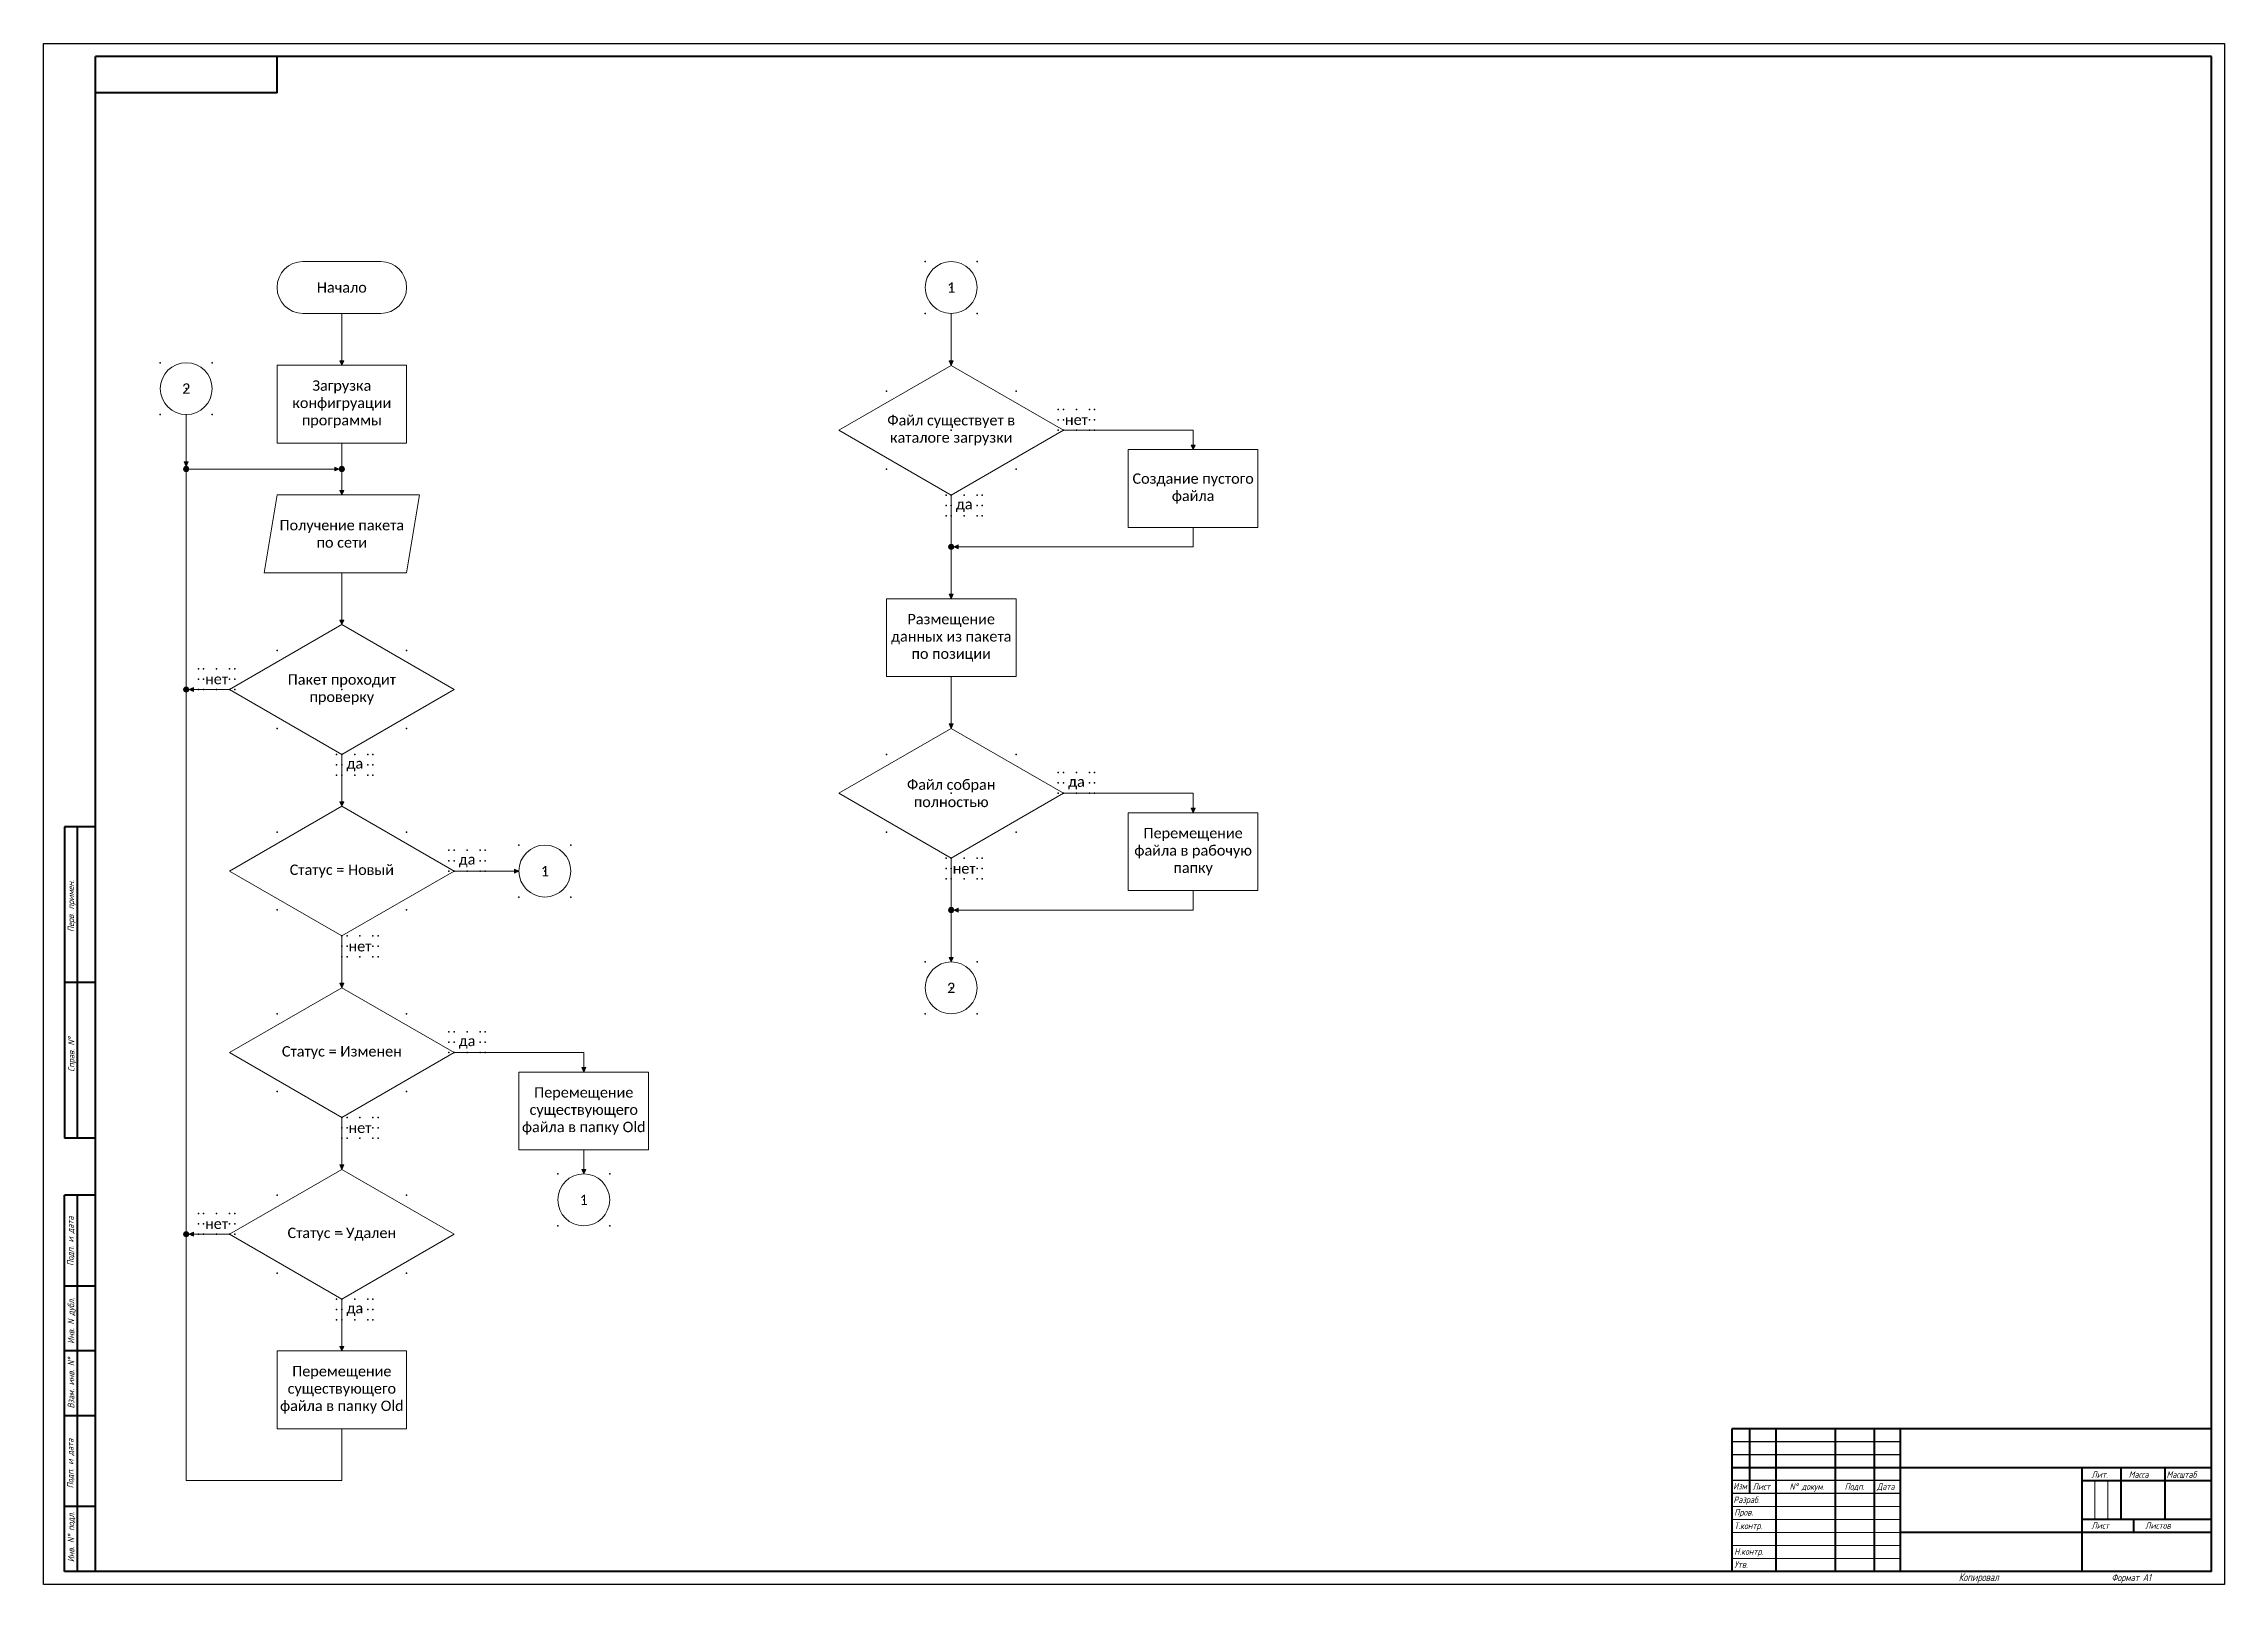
# Model space of a CAD drawing. Extents: x -285 to 556, y -1314 to -720.
import ezdxf

# ---------------------------------------------------------------- set-up
doc = ezdxf.new("R2010")
doc.units = 0
doc.header["$MEASUREMENT"] = 0
doc.layers.get('0').update_dxf_attribs({"linetype": 'CONTINUOUS'})
doc.layers.add('KONTUR', color=7, linetype='CONTINUOUS')
doc.layers.add('Невидимка', color=131, linetype='CONTINUOUS', plot=False)
for name, color, linetype, lineweight in [('Основная', 7, 'CONTINUOUS', 40), ('Схема', 50, 'CONTINUOUS', 20), ('текст', 7, 'CONTINUOUS', 30), ('тонкая', 7, 'CONTINUOUS', 20)]:
    doc.layers.add(name, color=color, linetype=linetype, lineweight=lineweight)
doc.styles.add('стиль1', font='romans.shx', dxfattribs={"width": 0.75, "oblique": 15, "height": 3.5})

msp = doc.modelspace()

# ---------------------------------------------------------------- hatches: boundary and pattern name
at = {"layer": 'Схема'}
h = msp.add_hatch(color=256, dxfattribs=at)
h.dxf.hatch_style = 1
h.paths.add_polyline_path([(-169.51, -842.43), (-170.26, -842.43), (-170.26, -844.18)])
h.paths.add_polyline_path([(-170.26, -842.43), (-171.01, -842.43), (-170.26, -844.18)])
h = msp.add_hatch(color=256, dxfattribs=at)
h.dxf.hatch_style = 1
h.paths.add_polyline_path([(65.49, -842.46), (64.74, -842.46), (64.74, -844.21)])
h.paths.add_polyline_path([(64.74, -842.46), (63.99, -842.46), (64.74, -844.21)])
h = msp.add_hatch(color=256, dxfattribs=at)
h.dxf.hatch_style = 1
h.paths.add_polyline_path([(-229.51, -881.43), (-230.26, -881.43), (-230.26, -883.18)])
h.paths.add_polyline_path([(-230.26, -881.43), (-231.01, -881.43), (-230.26, -883.18)])
h = msp.add_hatch(color=256, dxfattribs=at)
h.dxf.hatch_style = 1
h.paths.add_polyline_path([(158.79, -874.96), (158.04, -874.96), (158.04, -876.71)])
h.paths.add_polyline_path([(158.04, -874.96), (157.29, -874.96), (158.04, -876.71)])
h = msp.add_hatch(color=256, dxfattribs=at)
h.dxf.hatch_style = 1
h.paths.add_polyline_path([(-230.26, -883.18), (-230.26, -885.18, 0.414214), (-229.26, -884.18, 0.414214)])
h.paths.add_polyline_path([(-230.26, -883.18, 0.414214), (-231.26, -884.18, 0.414214), (-230.26, -885.18)])
h = msp.add_hatch(color=256, dxfattribs=at)
h.dxf.hatch_style = 1
h.paths.add_polyline_path([(-173.01, -883.43), (-173.01, -884.18), (-171.26, -884.18)])
h.paths.add_polyline_path([(-173.01, -884.18), (-173.01, -884.93), (-171.26, -884.18)])
h = msp.add_hatch(color=256, dxfattribs=at)
h.dxf.hatch_style = 1
h.paths.add_polyline_path([(-170.26, -883.18), (-170.26, -885.18, 0.414214), (-169.26, -884.18, 0.414214)])
h.paths.add_polyline_path([(-170.26, -883.18, 0.414214), (-171.26, -884.18, 0.414214), (-170.26, -885.18)])
h = msp.add_hatch(color=256, dxfattribs=at)
h.dxf.hatch_style = 1
h.paths.add_polyline_path([(-169.51, -892.43), (-170.26, -892.43), (-170.26, -894.18)])
h.paths.add_polyline_path([(-170.26, -892.43), (-171.01, -892.43), (-170.26, -894.18)])
h = msp.add_hatch(color=256, dxfattribs=at)
h.dxf.hatch_style = 1
h.paths.add_polyline_path([(64.74, -913.21), (64.74, -915.21, 0.414214), (65.74, -914.21, 0.414214)])
h.paths.add_polyline_path([(64.74, -913.21, 0.414214), (63.74, -914.21, 0.414214), (64.74, -915.21)])
h = msp.add_hatch(color=256, dxfattribs=at)
h.dxf.hatch_style = 1
h.paths.add_polyline_path([(67.49, -914.96), (67.49, -914.21), (65.74, -914.21)])
h.paths.add_polyline_path([(67.49, -914.21), (67.49, -913.46), (65.74, -914.21)])
h = msp.add_hatch(color=256, dxfattribs=at)
h.dxf.hatch_style = 1
h.paths.add_polyline_path([(65.49, -932.46), (64.74, -932.46), (64.74, -934.21)])
h.paths.add_polyline_path([(64.74, -932.46), (63.99, -932.46), (64.74, -934.21)])
h = msp.add_hatch(color=256, dxfattribs=at)
h.dxf.hatch_style = 1
h.paths.add_polyline_path([(-169.51, -942.43), (-170.26, -942.43), (-170.26, -944.18)])
h.paths.add_polyline_path([(-170.26, -942.43), (-171.01, -942.43), (-170.26, -944.18)])
h = msp.add_hatch(color=256, dxfattribs=at)
h.dxf.hatch_style = 1
h.paths.add_polyline_path([(-230.26, -968.18), (-230.26, -970.18, 0.414214), (-229.26, -969.18, 0.414214)])
h.paths.add_polyline_path([(-230.26, -968.18, 0.414214), (-231.26, -969.18, 0.414214), (-230.26, -970.18)])
h = msp.add_hatch(color=256, dxfattribs=at)
h.dxf.hatch_style = 1
h.paths.add_polyline_path([(-227.51, -969.93), (-227.51, -969.18), (-229.26, -969.18)])
h.paths.add_polyline_path([(-227.51, -969.18), (-227.51, -968.43), (-229.26, -969.18)])
h = msp.add_hatch(color=256, dxfattribs=at)
h.dxf.hatch_style = 1
h.paths.add_polyline_path([(65.49, -982.46), (64.74, -982.46), (64.74, -984.21)])
h.paths.add_polyline_path([(64.74, -982.46), (63.99, -982.46), (64.74, -984.21)])
h = msp.add_hatch(color=256, dxfattribs=at)
h.dxf.hatch_style = 1
h.paths.add_polyline_path([(-169.51, -1012.43), (-170.26, -1012.43), (-170.26, -1014.18)])
h.paths.add_polyline_path([(-170.26, -1012.43), (-171.01, -1012.43), (-170.26, -1014.18)])
h = msp.add_hatch(color=256, dxfattribs=at)
h.dxf.hatch_style = 1
h.paths.add_polyline_path([(158.79, -1014.96), (158.04, -1014.96), (158.04, -1016.71)])
h.paths.add_polyline_path([(158.04, -1014.96), (157.29, -1014.96), (158.04, -1016.71)])
h = msp.add_hatch(color=256, dxfattribs=at)
h.dxf.hatch_style = 1
h.paths.add_polyline_path([(-103.71, -1038.43), (-103.71, -1039.18), (-101.96, -1039.18)])
h.paths.add_polyline_path([(-103.71, -1039.18), (-103.71, -1039.93), (-101.96, -1039.18)])
h = msp.add_hatch(color=256, dxfattribs=at)
h.dxf.hatch_style = 1
h.paths.add_polyline_path([(64.74, -1053.21), (64.74, -1055.21, 0.414214), (65.74, -1054.21, 0.414214)])
h.paths.add_polyline_path([(64.74, -1053.21, 0.414214), (63.74, -1054.21, 0.414214), (64.74, -1055.21)])
h = msp.add_hatch(color=256, dxfattribs=at)
h.dxf.hatch_style = 1
h.paths.add_polyline_path([(67.49, -1054.96), (67.49, -1054.21), (65.74, -1054.21)])
h.paths.add_polyline_path([(67.49, -1054.21), (67.49, -1053.46), (65.74, -1054.21)])
h = msp.add_hatch(color=256, dxfattribs=at)
h.dxf.hatch_style = 1
h.paths.add_polyline_path([(65.49, -1072.46), (64.74, -1072.46), (64.74, -1074.21)])
h.paths.add_polyline_path([(64.74, -1072.46), (63.99, -1072.46), (64.74, -1074.21)])
h = msp.add_hatch(color=256, dxfattribs=at)
h.dxf.hatch_style = 1
h.paths.add_polyline_path([(-169.51, -1082.43), (-170.26, -1082.43), (-170.26, -1084.18)])
h.paths.add_polyline_path([(-170.26, -1082.43), (-171.01, -1082.43), (-170.26, -1084.18)])
h = msp.add_hatch(color=256, dxfattribs=at)
h.dxf.hatch_style = 1
h.paths.add_polyline_path([(-76.21, -1114.93), (-76.96, -1114.93), (-76.96, -1116.68)])
h.paths.add_polyline_path([(-76.96, -1114.93), (-77.71, -1114.93), (-76.96, -1116.68)])
h = msp.add_hatch(color=256, dxfattribs=at)
h.dxf.hatch_style = 1
h.paths.add_polyline_path([(-169.51, -1152.43), (-170.26, -1152.43), (-170.26, -1154.18)])
h.paths.add_polyline_path([(-170.26, -1152.43), (-171.01, -1152.43), (-170.26, -1154.18)])
h = msp.add_hatch(color=256, dxfattribs=at)
h.dxf.hatch_style = 1
h.paths.add_polyline_path([(-76.21, -1154.18), (-76.96, -1154.18), (-76.96, -1155.93)])
h.paths.add_polyline_path([(-76.96, -1154.18), (-77.71, -1154.18), (-76.96, -1155.93)])
h = msp.add_hatch(color=256, dxfattribs=at)
h.dxf.hatch_style = 1
h.paths.add_polyline_path([(-230.26, -1178.18), (-230.26, -1180.18, 0.414214), (-229.26, -1179.18, 0.414214)])
h.paths.add_polyline_path([(-230.26, -1178.18, 0.414214), (-231.26, -1179.18, 0.414214), (-230.26, -1180.18)])
h = msp.add_hatch(color=256, dxfattribs=at)
h.dxf.hatch_style = 1
h.paths.add_polyline_path([(-227.51, -1179.93), (-227.51, -1179.18), (-229.26, -1179.18)])
h.paths.add_polyline_path([(-227.51, -1179.18), (-227.51, -1178.43), (-229.26, -1179.18)])
h = msp.add_hatch(color=256, dxfattribs=at)
h.dxf.hatch_style = 1
h.paths.add_polyline_path([(-169.51, -1222.43), (-170.26, -1222.43), (-170.26, -1224.18)])
h.paths.add_polyline_path([(-170.26, -1222.43), (-171.01, -1222.43), (-170.26, -1224.18)])

# ---------------------------------------------------------------- linework, layer by layer
for p, q in [((430.74, -1259.18), (365.74, -1259.18)), ((430.74, -1264.18), (365.74, -1264.18)), ((430.74, -1274.18), (365.74, -1274.18)), ((430.74, -1279.18), (365.74, -1279.18)), ((500.74, -1309.18), (500.74, -1309.18))]:
    msp.add_line(p, q)
at = {"layer": 'KONTUR'}
for p, q in [((-285.26, -1314.18), (-285.26, -720.18)), ((-285.26, -720.18), (555.74, -720.18)), ((555.74, -720.18), (555.74, -1314.18)), ((555.74, -1314.18), (-285.26, -1314.18))]:
    msp.add_line(p, q, dxfattribs=at)
at = {"layer": 'Невидимка'}
for p in [(54.74, -804.21), (74.74, -804.21), (64.74, -814.21), (64.74, -814.21), (54.74, -824.21), (74.74, -824.21), (-240.26, -843.18), (-220.26, -843.18), (-230.26, -853.18), (-230.26, -853.18), (39.74, -854.21), (89.74, -854.21), (-240.26, -863.18), (-220.26, -863.18), (106.04, -861.21), (106.04, -865.21), (108.04, -861.21), (108.04, -865.21), (113.04, -861.21), (118.04, -861.21), (118.04, -865.21), (120.04, -861.21), (120.04, -865.21), (64.74, -869.21), (106.04, -869.21), (108.04, -869.21), (113.04, -869.21), (118.04, -869.21), (120.04, -869.21), (39.74, -884.21), (89.74, -884.21), (62.74, -894.21), (62.74, -898.21), (64.74, -894.21), (64.74, -898.21), (69.74, -894.21), (74.74, -894.21), (74.74, -898.21), (76.74, -894.21), (76.74, -898.21), (62.74, -902.21), (64.74, -902.21), (69.74, -902.21), (74.74, -902.21), (76.74, -902.21), (-195.26, -954.18), (-145.26, -954.18), (-225.57, -961.18), (-225.57, -965.18), (-223.57, -961.18), (-223.57, -965.18), (-218.57, -961.18), (-213.57, -961.18), (-213.57, -965.18), (-211.57, -961.18), (-211.57, -965.18), (-225.57, -969.18), (-223.57, -969.18), (-218.57, -969.18), (-213.57, -969.18), (-211.57, -969.18), (-170.26, -969.18), (-195.26, -984.18), (-145.26, -984.18), (-172.26, -994.18), (-172.26, -998.18), (-170.26, -994.18), (-170.26, -998.18), (-165.26, -994.18), (-160.26, -994.18), (-160.26, -998.18), (-158.26, -994.18), (-158.26, -998.18), (39.74, -994.21), (89.74, -994.21), (-172.26, -1002.18), (-170.26, -1002.18), (-165.26, -1002.18), (-160.26, -1002.18), (-158.26, -1002.18), (106.04, -1001.21), (106.04, -1005.21), (108.04, -1001.21), (108.04, -1005.21), (113.04, -1001.21), (118.04, -1001.21), (118.04, -1005.21), (120.04, -1001.21), (120.04, -1005.21), (64.74, -1009.21), (106.04, -1009.21), (108.04, -1009.21), (113.04, -1009.21), (118.04, -1009.21), (120.04, -1009.21), (-195.26, -1024.18), (-145.26, -1024.18), (39.74, -1024.21), (89.74, -1024.21), (-128.96, -1031.18), (-126.96, -1031.18), (-121.96, -1031.18), (-116.96, -1031.18), (-114.96, -1031.18), (-101.96, -1029.18), (-81.96, -1029.18), (62.74, -1034.21), (64.74, -1034.21), (69.74, -1034.21), (74.74, -1034.21), (76.74, -1034.21), (-170.26, -1039.18), (-128.96, -1035.18), (-128.96, -1039.18), (-126.96, -1035.18), (-126.96, -1039.18), (-121.96, -1039.18), (-116.96, -1035.18), (-116.96, -1039.18), (-114.96, -1035.18), (-114.96, -1039.18), (-91.96, -1039.18), (-91.96, -1039.18), (62.74, -1038.21), (62.74, -1042.21), (64.74, -1038.21), (64.74, -1042.21), (69.74, -1042.21), (74.74, -1038.21), (74.74, -1042.21), (76.74, -1038.21), (76.74, -1042.21), (-101.96, -1049.18), (-81.96, -1049.18), (-195.26, -1054.18), (-145.26, -1054.18), (-170.26, -1064.18), (-168.26, -1064.18), (-163.26, -1064.18), (-158.26, -1064.18), (-156.26, -1064.18), (-170.26, -1068.18), (-170.26, -1072.18), (-168.26, -1068.18), (-168.26, -1072.18), (-163.26, -1072.18), (-158.26, -1068.18), (-158.26, -1072.18), (-156.26, -1068.18), (-156.26, -1072.18), (54.74, -1074.21), (74.74, -1074.21), (64.74, -1084.21), (64.74, -1084.21), (-195.26, -1094.18), (-145.26, -1094.18), (-128.96, -1101.18), (-126.96, -1101.18), (-121.96, -1101.18), (-116.96, -1101.18), (-114.96, -1101.18), (54.74, -1094.21), (74.74, -1094.21), (-170.26, -1109.18), (-128.96, -1105.18), (-128.96, -1109.18), (-126.96, -1105.18), (-126.96, -1109.18), (-121.96, -1109.18), (-116.96, -1105.18), (-116.96, -1109.18), (-114.96, -1105.18), (-114.96, -1109.18), (-195.26, -1124.18), (-145.26, -1124.18), (-170.26, -1134.18), (-168.26, -1134.18), (-163.26, -1134.18), (-158.26, -1134.18), (-156.26, -1134.18), (-170.26, -1138.18), (-170.26, -1142.18), (-168.26, -1138.18), (-168.26, -1142.18), (-163.26, -1142.18), (-158.26, -1138.18), (-158.26, -1142.18), (-156.26, -1138.18), (-156.26, -1142.18), (-86.96, -1155.93), (-66.96, -1155.93), (-195.26, -1164.18), (-145.26, -1164.18), (-76.96, -1165.93), (-76.96, -1165.93), (-225.57, -1171.18), (-225.57, -1175.18), (-223.57, -1171.18), (-223.57, -1175.18), (-218.57, -1171.18), (-213.57, -1171.18), (-213.57, -1175.18), (-211.57, -1171.18), (-211.57, -1175.18), (-86.96, -1175.93), (-66.96, -1175.93), (-225.57, -1179.18), (-223.57, -1179.18), (-218.57, -1179.18), (-213.57, -1179.18), (-211.57, -1179.18), (-170.26, -1179.18), (-195.26, -1194.18), (-145.26, -1194.18), (-172.26, -1204.18), (-172.26, -1208.18), (-170.26, -1204.18), (-170.26, -1208.18), (-165.26, -1204.18), (-160.26, -1204.18), (-160.26, -1208.18), (-158.26, -1204.18), (-158.26, -1208.18), (-172.26, -1212.18), (-170.26, -1212.18), (-165.26, -1212.18), (-160.26, -1212.18), (-158.26, -1212.18)]:
    msp.add_point(p, dxfattribs=at)
at = {"layer": 'Основная'}
for p, q in [((-265.26, -1269.18), (-265.26, -725.18)), ((550.74, -725.18), (-265.26, -725.18)), ((-195.26, -739.18), (-195.26, -725.18)), ((550.74, -1309.18), (550.74, -725.18)), ((-195.26, -739.18), (-265.26, -739.18)), ((-277.26, -1022.18), (-277.26, -1142.18)), ((-265.26, -1022.18), (-277.26, -1022.18)), ((-272.26, -1142.18), (-272.26, -1022.18)), ((-265.26, -1082.18), (-277.26, -1082.18)), ((-265.26, -1142.18), (-277.26, -1142.18)), ((-277.26, -1309.18), (-277.26, -1164.18)), ((-265.26, -1164.18), (-277.26, -1164.18)), ((-272.26, -1309.18), (-272.26, -1164.18)), ((-265.26, -1199.18), (-277.26, -1199.18)), ((-265.26, -1224.18), (-277.26, -1224.18)), ((-265.26, -1249.18), (-277.26, -1249.18)), ((365.74, -1254.18), (365.74, -1309.18)), ((550.74, -1254.18), (365.74, -1254.18)), ((372.74, -1279.18), (372.74, -1254.18)), ((382.74, -1254.18), (382.74, -1309.18)), ((405.74, -1309.18), (405.74, -1254.18)), ((420.74, -1254.18), (420.74, -1309.18)), ((430.74, -1254.18), (430.74, -1309.18)), ((-265.26, -1309.18), (-265.26, -1269.18)), ((365.74, -1269.18), (550.74, -1269.18)), ((500.74, -1269.18), (500.74, -1309.18)), ((515.74, -1269.18), (515.74, -1289.18)), ((532.74, -1269.18), (532.74, -1289.18)), ((500.74, -1274.18), (550.74, -1274.18)), ((-265.26, -1284.18), (-277.26, -1284.18)), ((550.74, -1294.18), (430.74, -1294.18)), ((550.74, -1289.18), (500.74, -1289.18)), ((520.74, -1289.18), (520.74, -1294.18)), ((550.74, -1309.18), (-277.26, -1309.18))]:
    msp.add_line(p, q, dxfattribs=at)
at = {"layer": 'Схема'}
for p, q in [((-185.26, -804.18), (-155.26, -804.18)), ((-185.26, -824.18), (-155.26, -824.18)), ((-170.26, -824.18), (-170.26, -844.18)), ((64.74, -824.21), (64.74, -844.21)), ((-195.26, -844.18), (-145.26, -844.18)), ((-195.26, -874.18), (-195.26, -844.18)), ((-171.01, -842.43), (-170.26, -844.18)), ((-171.01, -842.43), (-169.51, -842.43)), ((-169.51, -842.43), (-170.26, -844.18)), ((-145.26, -844.18), (-145.26, -874.18)), ((64.74, -844.21), (21.43, -869.21)), ((63.99, -842.46), (64.74, -844.21)), ((63.99, -842.46), (65.49, -842.46)), ((65.49, -842.46), (64.74, -844.21)), ((64.74, -844.21), (108.04, -869.21)), ((-230.26, -863.18), (-230.26, -883.18)), ((-145.26, -874.18), (-195.26, -874.18)), ((-170.26, -874.18), (-170.26, -894.18)), ((64.74, -894.21), (21.43, -869.21)), ((64.74, -894.21), (108.04, -869.21)), ((108.04, -869.21), (158.04, -869.21)), ((158.04, -869.21), (158.04, -876.71)), ((-231.01, -881.43), (-230.26, -883.18)), ((-231.01, -881.43), (-229.51, -881.43)), ((-229.51, -881.43), (-230.26, -883.18)), ((133.04, -876.71), (183.04, -876.71)), ((133.04, -906.71), (133.04, -876.71)), ((157.29, -874.96), (158.04, -876.71)), ((157.29, -874.96), (158.79, -874.96)), ((158.79, -874.96), (158.04, -876.71)), ((183.04, -876.71), (183.04, -906.71)), ((-170.26, -884.18), (-230.26, -884.18)), ((-230.26, -884.18), (-230.26, -1179.18)), ((-173.01, -883.43), (-171.26, -884.18)), ((-173.01, -884.93), (-173.01, -883.43)), ((-173.01, -884.93), (-171.26, -884.18)), ((-200.26, -924.18), (-195.26, -894.18)), ((-195.26, -894.18), (-145.26, -894.18)), ((-171.01, -892.43), (-170.26, -894.18)), ((-171.01, -892.43), (-169.51, -892.43)), ((-169.51, -892.43), (-170.26, -894.18)), ((-145.26, -894.18), (-140.26, -894.18)), ((-140.26, -894.18), (-145.26, -924.18)), ((64.74, -894.21), (64.74, -934.21)), ((183.04, -906.71), (133.04, -906.71)), ((158.04, -906.71), (158.04, -914.21)), ((67.49, -913.46), (65.74, -914.21)), ((65.74, -914.21), (158.04, -914.21)), ((67.49, -914.96), (65.74, -914.21)), ((67.49, -913.46), (67.49, -914.96)), ((-195.26, -924.18), (-200.26, -924.18)), ((-145.26, -924.18), (-195.26, -924.18)), ((-170.26, -924.18), (-170.26, -944.18)), ((63.99, -932.46), (64.74, -934.21)), ((63.99, -932.46), (65.49, -932.46)), ((65.49, -932.46), (64.74, -934.21)), ((39.74, -934.21), (89.74, -934.21)), ((39.74, -964.21), (39.74, -934.21)), ((89.74, -934.21), (89.74, -964.21)), ((-170.26, -944.18), (-213.57, -969.18)), ((-171.01, -942.43), (-170.26, -944.18)), ((-171.01, -942.43), (-169.51, -942.43)), ((-169.51, -942.43), (-170.26, -944.18)), ((-170.26, -944.18), (-126.96, -969.18)), ((89.74, -964.21), (39.74, -964.21)), ((64.74, -964.21), (64.74, -984.21)), ((-213.57, -969.18), (-230.26, -969.18)), ((-227.51, -968.43), (-229.26, -969.18)), ((-227.51, -969.93), (-229.26, -969.18)), ((-227.51, -968.43), (-227.51, -969.93)), ((-170.26, -994.18), (-213.57, -969.18)), ((-170.26, -994.18), (-126.96, -969.18)), ((63.99, -982.46), (64.74, -984.21)), ((63.99, -982.46), (65.49, -982.46)), ((65.49, -982.46), (64.74, -984.21)), ((64.74, -984.21), (21.43, -1009.21)), ((64.74, -984.21), (108.04, -1009.21)), ((-170.26, -994.18), (-170.26, -1014.18)), ((-170.26, -1014.18), (-213.57, -1039.18)), ((-171.01, -1012.43), (-170.26, -1014.18)), ((-171.01, -1012.43), (-169.51, -1012.43)), ((-169.51, -1012.43), (-170.26, -1014.18)), ((-170.26, -1014.18), (-126.96, -1039.18)), ((64.74, -1034.21), (21.43, -1009.21)), ((64.74, -1034.21), (108.04, -1009.21)), ((108.04, -1009.21), (158.04, -1009.21)), ((133.04, -1016.71), (183.04, -1016.71)), ((133.04, -1046.71), (133.04, -1016.71)), ((157.29, -1014.96), (158.04, -1016.71)), ((157.29, -1014.96), (158.79, -1014.96)), ((158.04, -1009.21), (158.04, -1016.71)), ((158.79, -1014.96), (158.04, -1016.71)), ((183.04, -1016.71), (183.04, -1046.71)), ((64.74, -1034.21), (64.74, -1074.21)), ((-170.26, -1064.18), (-213.57, -1039.18)), ((-170.26, -1064.18), (-126.96, -1039.18)), ((-126.96, -1039.18), (-101.96, -1039.18)), ((-103.71, -1038.43), (-101.96, -1039.18)), ((-103.71, -1039.93), (-103.71, -1038.43)), ((-103.71, -1039.93), (-101.96, -1039.18)), ((183.04, -1046.71), (133.04, -1046.71)), ((158.04, -1046.71), (158.04, -1054.21)), ((67.49, -1053.46), (65.74, -1054.21)), ((65.74, -1054.21), (158.04, -1054.21)), ((67.49, -1054.96), (65.74, -1054.21)), ((67.49, -1053.46), (67.49, -1054.96)), ((-170.26, -1064.18), (-170.26, -1084.18)), ((63.99, -1072.46), (64.74, -1074.21)), ((63.99, -1072.46), (65.49, -1072.46)), ((65.49, -1072.46), (64.74, -1074.21)), ((-170.26, -1084.18), (-213.57, -1109.18)), ((-171.01, -1082.43), (-170.26, -1084.18)), ((-171.01, -1082.43), (-169.51, -1082.43)), ((-169.51, -1082.43), (-170.26, -1084.18)), ((-170.26, -1084.18), (-126.96, -1109.18)), ((-170.26, -1134.18), (-213.57, -1109.18)), ((-170.26, -1134.18), (-126.96, -1109.18)), ((-126.96, -1109.18), (-76.96, -1109.18)), ((-76.96, -1109.18), (-76.96, -1116.68)), ((-101.96, -1116.68), (-51.96, -1116.68)), ((-101.96, -1146.68), (-101.96, -1116.68)), ((-77.71, -1114.93), (-76.96, -1116.68)), ((-77.71, -1114.93), (-76.21, -1114.93)), ((-76.21, -1114.93), (-76.96, -1116.68)), ((-51.96, -1116.68), (-51.96, -1146.68)), ((-170.26, -1134.18), (-170.26, -1154.18)), ((-51.96, -1146.68), (-101.96, -1146.68)), ((-76.96, -1146.68), (-76.96, -1154.18)), ((-170.26, -1154.18), (-213.57, -1179.18)), ((-171.01, -1152.43), (-170.26, -1154.18)), ((-171.01, -1152.43), (-169.51, -1152.43)), ((-169.51, -1152.43), (-170.26, -1154.18)), ((-170.26, -1154.18), (-126.96, -1179.18)), ((-77.71, -1154.18), (-76.96, -1155.93)), ((-77.71, -1154.18), (-76.21, -1154.18)), ((-76.21, -1154.18), (-76.96, -1155.93)), ((-230.26, -1179.18), (-230.26, -1274.18)), ((-213.57, -1179.18), (-230.26, -1179.18)), ((-227.51, -1178.43), (-229.26, -1179.18)), ((-227.51, -1179.93), (-229.26, -1179.18)), ((-227.51, -1178.43), (-227.51, -1179.93)), ((-170.26, -1204.18), (-213.57, -1179.18)), ((-170.26, -1204.18), (-126.96, -1179.18)), ((-170.26, -1204.18), (-170.26, -1224.18)), ((-195.26, -1224.18), (-145.26, -1224.18)), ((-195.26, -1254.18), (-195.26, -1224.18)), ((-171.01, -1222.43), (-170.26, -1224.18)), ((-171.01, -1222.43), (-169.51, -1222.43)), ((-169.51, -1222.43), (-170.26, -1224.18)), ((-145.26, -1224.18), (-145.26, -1254.18)), ((-145.26, -1254.18), (-195.26, -1254.18)), ((-170.26, -1254.18), (-170.26, -1274.18)), ((-170.26, -1274.18), (-230.26, -1274.18))]:
    msp.add_line(p, q, dxfattribs=at)
for centre, radius in [((64.74, -814.21), 10), ((-230.26, -853.18), 10), ((-230.26, -884.18), 1), ((-170.26, -884.18), 1), ((64.74, -914.21), 1), ((-230.26, -969.18), 1), ((-91.96, -1039.18), 10), ((64.74, -1054.21), 1), ((64.74, -1084.21), 10), ((-76.96, -1165.93), 10), ((-230.26, -1179.18), 1)]:
    msp.add_circle(centre, radius, dxfattribs=at)
for centre, start, end in [((-185.26, -814.18), 90, 270), ((-155.26, -814.18), 270, 90)]:
    msp.add_arc(centre, 10, start, end, dxfattribs=at)
at = {"layer": 'тонкая'}
for p, q in [((505.72, -1274.39), (505.72, -1289.18)), ((510.8, -1274.39), (510.8, -1289.18)), ((365.74, -1284.18), (430.74, -1284.18)), ((430.74, -1289.18), (365.74, -1289.18)), ((430.74, -1294.18), (365.74, -1294.18))]:
    msp.add_line(p, q, dxfattribs=at)
for points in [[(365.74, -1299.18), (430.74, -1299.18)], [(365.74, -1304.18), (430.74, -1304.18)]]:
    msp.add_lwpolyline(points, dxfattribs=at)

# ---------------------------------------------------------------- texts
at = {"layer": 'Схема', "char_height": 4, "attachment_point": 5}
for s, width, insert in [('{\\fCalibri|b0|i0|c204|p34;Начало}', 30, (-170.26, -814.18)), ('{\\fCalibri|b0|i0|c204|p34;1}', 20, (64.74, -814.21)), ('{\\fCalibri|b0|i0|c204|p34;2}', 20, (-230.26, -853.18)), ('{\\fCalibri|b0|i0|c204|p34;Загрузка конфигруации программы}', 50, (-170.26, -859.18)), ('{\\fCalibri|b0|i0|c204|p34;Файл существует в каталоге\\fCalibri|b0|i0|c0|p34; \\fCalibri|b0|i0|c204|p34;загрузки}', 50, (64.74, -869.21)), ('{\\fCalibri|b0|i0|c204|p34;нет}', 10, (113.04, -865.21)), ('{\\fCalibri|b0|i0|c204|p34;Создание пустого файла}', 50, (158.04, -891.71)), ('{\\fCalibri|b0|i0|c204|p34;да}', 10, (69.74, -898.21)), ('{\\fCalibri|b0|i0|c204|p34;Получение пакета по сети}', 50, (-170.26, -909.18)), ('{\\fCalibri|b0|i0|c204|p34;Размещение данных из пакета по позиции}', 50, (64.74, -949.21)), ('{\\fCalibri|b0|i0|c204|p34;нет}', 10, (-218.57, -965.18)), ('{\\fCalibri|b0|i0|c204|p34;Пакет проходит проверку}', 50, (-170.26, -969.18)), ('{\\fCalibri|b0|i0|c204|p34;да}', 10, (-165.26, -998.18)), ('{\\fCalibri|b0|i0|c204|p34;Файл собран полностью}', 50, (64.74, -1009.21)), ('{\\fCalibri|b0|i0|c204|p34;да}', 10, (113.04, -1005.21)), ('{\\fCalibri|b0|i0|c204|p34;Перемещение файла в рабочую папку}', 50, (158.04, -1031.71)), ('{\\fCalibri|b0|i0|c204|p34;да}', 10, (-121.96, -1035.18)), ('{\\fCalibri|b0|i0|c204|p34;Статус = Новый}', 50, (-170.26, -1039.18)), ('{\\fCalibri|b0|i0|c204|p34;1}', 20, (-91.96, -1039.18)), ('{\\fCalibri|b0|i0|c204|p34;нет}', 10, (69.74, -1038.21)), ('{\\fCalibri|b0|i0|c204|p34;нет}', 10, (-163.26, -1068.18)), ('{\\fCalibri|b0|i0|c204|p34;2}', 20, (64.74, -1084.21)), ('{\\fCalibri|b0|i0|c204|p34;Статус = Изменен}', 50, (-170.26, -1109.18)), ('{\\fCalibri|b0|i0|c204|p34;да}', 10, (-121.96, -1105.18)), ('{\\fCalibri|b0|i0|c204|p34;Перемещение существующего файла в папку \\fCalibri|b0|i0|c0|p34;Old}', 50, (-76.96, -1131.68)), ('{\\fCalibri|b0|i0|c204|p34;нет}', 10, (-163.26, -1138.18)), ('{\\fCalibri|b0|i0|c204|p34;1}', 20, (-76.96, -1165.93)), ('{\\fCalibri|b0|i0|c204|p34;нет}', 10, (-218.57, -1175.18)), ('{\\fCalibri|b0|i0|c204|p34;Статус = Удален}', 50, (-170.26, -1179.18)), ('{\\fCalibri|b0|i0|c204|p34;да}', 10, (-165.26, -1208.18)), ('{\\fCalibri|b0|i0|c204|p34;Перемещение существующего файла в папку \\fCalibri|b0|i0|c0|p34;Old}', 50, (-170.26, -1239.18))]:
    msp.add_mtext_dynamic_manual_height_columns(s, width=width, gutter_width=20, heights=[0], dxfattribs=dict(at, insert=insert))
at = {"layer": 'текст', "style": 'стиль1', "oblique": 15, "width": 0.75}
for s, p in [('Перв. примен.', (-273.51, -1062.67)), ('Справ. N%%d', (-273.36, -1116.55)), ('Подп. и дата', (-273.69, -1191.41)), ('Инв. N дубл.', (-273.45, -1221.43)), ('Взам. инв. N%%d', (-273.45, -1246.36)), ('Подп. и дата', (-273.74, -1277.14)), ('Инв. N%%d подл.', (-273.45, -1305.61))]:
    msp.add_text(s, height=2.5, rotation=90, dxfattribs=at).set_placement(p)
for s, height, p in [('Изм', 2.5, (366.28, -1277.57)), ('Лист', 2.5, (373.76, -1277.72)), ('N%%d докум. ', 2.5, (388.04, -1277.72)), ('Подп.', 2.5, (409.29, -1277.72)), ('Дата', 2.5, (421.74, -1277.72)), ('Лит.', 2.5, (504.45, -1273.11)), ('Масса', 2.5, (518.83, -1273.11)), ('Масштаб', 2.5, (533.42, -1273.11)), ('Разраб.', 2.5, (366.4, -1282.82)), ('Пров.', 2.5, (366.7, -1287.65)), ('Т.контр.', 2.5, (366.7, -1292.84)), ('Лист', 2.5, (504.45, -1292.73)), ('Листов', 2.5, (525.18, -1292.73)), ('Н.контр.', 2.5, (366.7, -1302.77)), ('Утв.', 2.5, (366.7, -1307.79)), ('Копировал', 3, (453.27, -1312.93)), ('Формат А1', 2.75, (512.2, -1312.93))]:
    msp.add_text(s, height=height, dxfattribs=at).set_placement(p)

doc.saveas('drawing.dxf')
